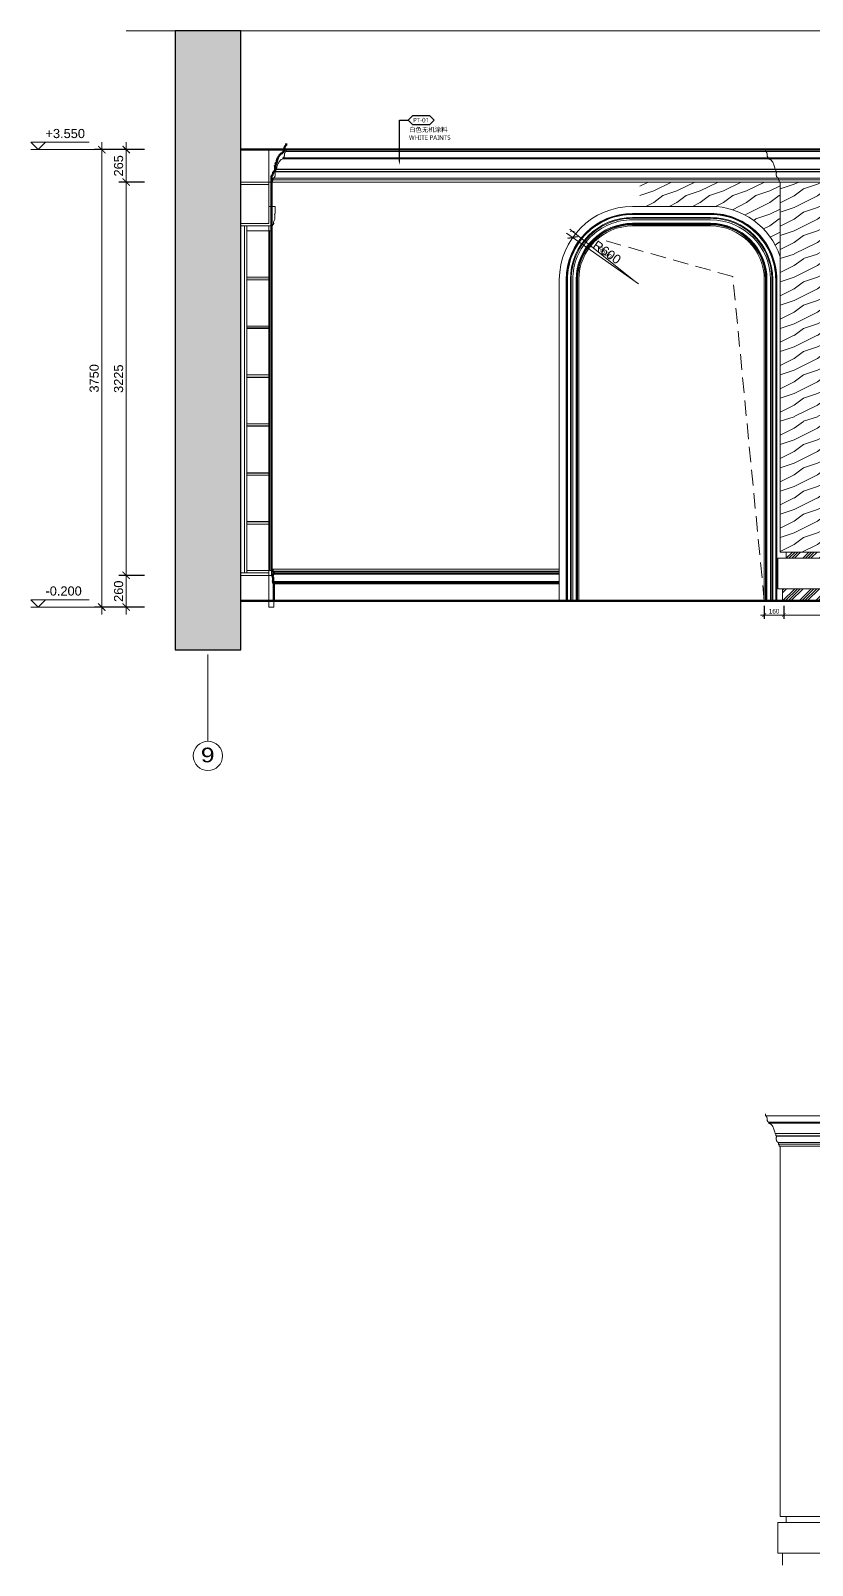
# Model space of a CAD drawing. Header units: millimetres. Extents: x 92928 to 223128, y -11456 to 21098.
# Drawn here: x 160440 to 166846, y -6634 to 5946 of the extents above; entities that cross this region are included whole.
import ezdxf
from ezdxf import colors
from ezdxf.entities.mleader import LeaderData, LeaderLine
from ezdxf.enums import TextEntityAlignment as Align
from ezdxf.math import Vec2, Vec3

# ---------------------------------------------------------------- set-up
doc = ezdxf.new("R2010")
doc.units = ezdxf.units.MM
doc.linetypes.add('_ACM-G-HIDDEN', pattern=[4.762499999999999, 3.175, -1.5875])
doc.linetypes.add('D04-03 - PANTRY CABINET DETAIL 1$0$ACM-G-CENTER2', pattern=[28.575000000000003, 19.05, -3.175000000000001, 3.175000000000001, -3.175000000000001])
doc.layers.get('Defpoints').update_dxf_attribs({"color": 250})
for name, color, linetype, lineweight in [('_ACM-A-ANNO-DIMS', 2, 'Continuous', 13), ('_ACM-A-ANNO-DIMS @ 15', 2, 'Continuous', 13), ('_ACM-A-ANNO-DIMS @ 30 (1)', 2, 'Continuous', 13), ('_ACM-A-ANNO-DIMS @ 30 (2)', 2, 'Continuous', 13), ('_ACM-A-DETL-THIN', 2, 'Continuous', 9), ('_ACM-A-ELVE-HACH', 251, 'Continuous', 9), ('_ACM-A-ELVE-HIDD', 1, '_ACM-G-HIDDEN', 13), ('_ACM-A-ELVE-THIK', 5, 'Continuous', 50)]:
    doc.layers.add(name, color=color, linetype=linetype, lineweight=lineweight)
doc.layers.add('WALL TYPE$0$G-ANNO-NOTE-CH', color=7, linetype='Continuous')
doc.styles.add('_ACM-G-NOTES', font='arial.ttf')
doc.styles.add('Arial', font='ARIALUNI.ttf')
doc.styles.add('WALL TYPE$0$Aecom Chinese', font='Microsoft YaHei.ttf')
doc.dimstyles.new('Aec-Arch-M-注释性', dxfattribs={"dimscale": 2, "dimtxt": 2.5, "dimasz": 2, "dimexe": 2, "dimexo": 2, "dimgap": 0.8, "dimtad": 1, "dimdec": 0, "dimrnd": 5, "dimzin": 3, "dimdsep": 46, "dimtxsty": 'Arial', "dimblk": 'WALL TYPE$0$_ArchTick', "dimcen": 2.5, "dimdle": 2, "dimclrd": 256, "dimclrt": 256, "dimazin": 2, "dimtfac": 0.75, "dimtdec": 0, "dimtix": 1, "dimtmove": 2, "dimatfit": 2, "dimfxl": 5, "dimfxlon": 1, "dimtolj": 1, "dimtzin": 0, "dimlwd": -1, "dimarcsym": 0})

# ---------------------------------------------------------------- blocks, each defined once
blk = doc.blocks.new('*U58')
h = blk.add_hatch()
h.set_pattern_fill('0-钢筋混凝土001-DOM', color=250, scale=15, pattern_type=2)
h.set_pattern_definition([(45, (-340, 640.0000000002965), (-53.03300858899107, 53.03300858899107), []), (49.99999999999999, (-340, 640.0000000002965), (107.589027390113, -9.412820247389266), [11.25, -123.75]), (355, (-340, 640.0000000002965), (-20.81270004195, 112.8288200550018), [9, -99]), (100.4514, (-331.034248, 639.2155990002965), (86.77640725710323, 103.415931309143), [9.5610285, -105.1713168]), (46.18420000000001, (-340, 670.0000000002965), (160.0861572938467, -24.82785214935271), [16.875, -185.625]), (96.6356, (-326.65948825, 667.9310039502965), (140.1994058323055, 146.1176806350663), [14.3415432, -157.75695]), (351.1842, (-340, 670.0000000002965), (140.1992917700441, 146.1177901387987), [13.5, -148.5]), (21, (-325, 662.5000000002965), (89.53605781776925, -60.39283359980082), [11.25, -123.75]), (326.0000000000001, (-325, 662.5000000002965), (36.49729978823726, 108.772506757028), [9, -99]), (71.4514, (-317.53866505, 657.4672591002965), (126.0333942872235, 48.37957450649286), [9.5610285, -105.1713168]), (37.50000000000001, (-340, 640.0000000002965), (1.8239782975936, 49.93407807469672), [0.75, -97.8, 0.75, -100.5, 0.75, -99.375]), (7.499999999999999, (-340, 640.0000000002965), (39.46043061632229, 59.16175678235403), [0.75, -57.3, 0.75, -95.55, 0.75, -37.875]), (327.5, (-373.45, 640.0000000002965), (80.07336542586135, -3.383230760156963), [0.75, -37.5, 0.75, -117, 0.75, -155.25]), (317.5, (-388.45, 640.0000000002965), (87.47792540135794, 15.01574734984766), [0.75, -48.75, 0.75, -77.69999999999999, 0.75, -110.25])])
h.paths.add_polyline_path([(11790.38563113172, -5294.244736479503), (12330.38563113172, -5294.244736479503), (12330.38563113172, -10369.24473647986), (11790.38563113172, -10369.24473647986)])
blk.add_lwpolyline([(11790.38563113172, -5294.244736479503), (12330.38563113172, -5294.244736479503), (12330.38563113172, -10369.24473647986), (11790.38563113172, -10369.24473647986)], close=True)
blk = doc.blocks.new('*U60')
for points in [[(94.07029235074879, 3673.852127358889), (94.28660094368388, 3683.099426518766)], [(119.9999797541532, 3750.000000000018), (119.9999797541532, 3733.847671568979)], [(34.43259726039832, 3588.47590697381), (35.72947225556709, 3590.783264753311), (42.21091754394001, 3590.783264753311)], [(13.68943327516899, 3503.097870792848), (13.68943327516899, 3516.942810926808)]]:
    blk.add_lwpolyline(points)
for points in [[(27.9509078314295, 3567.709290229879), (29.24705040472327, 3570.015457823833, -3.820270691278139)], [(13.99999994784594, 235.8828736249961), (13.99999994784594, 241.0508423557585), (11.99999995529652, 244.4965210538539, 0.2104609323525432), (9.800781213489245, 252.2944336224609, -0.2571244085404081), (6.999999973922968, 260.0000000000036), (0, 260.0000000000036), (0, 3484.638184582323), (7.206523143075174, 3484.638184582309)], [(19.99999992549419, 0), (19.99999992549419, 139.4168705663978), (16.99999993667006, 142.8624882293479, 0.2253890010324974), (13.99999994784594, 151.4754032363198, 0.2584783740189748), (10.99999995902181, 160.088318243299, 0.2399701561620722), (13.41796870001417, 188.7769778043912, -0.251402421285622), (13.99999994784594, 220.3798829601001), (13.99999994784594, 225.5477296205354)]]:
    blk.add_lwpolyline(points, format="xyb")
blk.add_ellipse((13.99999994783138, 230.7153016227639), major_axis=(1.455191522836685e-11, 5.167572002232191), ratio=0.5837137594297165, start_param=3.141592653589793, end_param=6.283185307179586)
for points in [[(42.21091754394001, 3590.783264753311), (50.47629837252316, 3625.357788550278), (57.01536084816325, 3640.238434246818), (77.08098803673056, 3665.546478586115), (83.70115176436957, 3669.917373955574), (94.07029235074879, 3673.852127358889)], [(94.28660094368388, 3683.099426518766), (95.28826351868338, 3683.190536747923), (97.20481382342405, 3683.786895998626), (99.90989193835412, 3685.690368891945), (102.0113323602127, 3688.167846910033), (104.436991530878, 3692.707336639247), (106.2438299802307, 3699.130966376037), (106.701593654434, 3702.623550591543), (106.8488567562599, 3706.205963297925)], [(106.8488567559398, 3706.205963280565), (106.8041790220595, 3708.010574497257), (106.7966106627136, 3709.861892849734), (107.2333782392088, 3715.322342048155), (107.898905580485, 3718.809799310537), (108.8534491340688, 3722.096862896946), (110.0663860411441, 3725.081497285228), (111.5126750982599, 3727.709549033247), (114.063944619993, 3730.878997873999), (115.951151644229, 3732.390838688665), (117.9408977305575, 3733.386703553104), (118.9638469454949, 3733.685226501217), (119.9999797541532, 3733.847671568979)], [(13.68943327516899, 3516.942810926808), (15.64329068976804, 3516.878235731743), (17.57366352403187, 3517.203934583074), (21.29270473122597, 3518.984864141868), (24.70623191827326, 3522.203125848628), (26.25457176961936, 3524.325470811415), (28.88914024981204, 3529.412003385241), (29.93967735525803, 3532.293671465322), (30.80169093250879, 3535.361695135554), (31.46653281833278, 3538.586670709472), (31.92620265678852, 3541.939179241908), (32.17229640798178, 3545.389801787638), (32.00290976944962, 3552.301117679879), (31.59543906783802, 3555.658722647833), (30.98044883579132, 3558.909455057528), (30.16428672944312, 3562.022248014739), (29.15232384257251, 3564.965897295759), (27.9509078314295, 3567.709290229879)], [(29.24705040472327, 3570.015457823833), (29.99114405355067, 3569.847168639888), (30.74835449716193, 3569.847168639888), (31.46750938083278, 3570.00244207682), (32.18332969065523, 3570.318695737737), (32.87327109434409, 3570.789185237943), (33.52923000842566, 3571.410233209277), (34.69773397815879, 3573.07574528801), (35.59031209984096, 3575.174637492124), (36.16721639456227, 3577.588196443092), (36.39817342496826, 3580.208054221399), (36.26072225358803, 3582.848679211562), (36.05828275522799, 3584.113373420743), (35.40183553803945, 3586.461792601436), (34.43259726039832, 3588.47590697381)], [(7.206523440778255, 3484.638184582309), (7.789733272424201, 3491.226354564442), (8.476542669610353, 3494.129258155375), (9.642511141661089, 3497.337517725933), (11.59905411992804, 3500.807007764281), (13.68943327516899, 3503.097870792863)]]:
    blk.add_spline(points, degree=3)
blk = doc.blocks.new('海龙_1211092848')
at = {"layer": '_ACM-A-DETL-THIN'}
for points in [[(-72.20653326599859, -265.3618154177093), (-45.00001012289431, -265.3618154177093), (-45.00001012289431, 0), (-184.9999898770475, 0), (-184.9999898770475, -16.15232843103877)], [(-159.0703024736722, -76.14787264112965), (-159.2866110666073, -66.90057348125265)], [(-99.43260738329263, -161.524093026208), (-100.7294823784614, -159.2167352467077), (-107.2109276668634, -159.2167352467077)], [(-78.68944339809241, -246.9021292071702), (-78.68944339809241, -233.0571890732099)], [(-45.00001012289431, -665.3618154161595), (134.9999898770475, -665.3618154161595)], [(-45.00001012289431, -3450.000000000018), (134.9999898770475, -3450.000000000018)]]:
    blk.add_lwpolyline(points, dxfattribs=at)
for points in [[(-92.95091795432381, -182.2907097701391), (-94.24706052761758, -179.9845421761856, 3.820270691278139)], [(-79.00001007074025, -3514.117126375026), (-79.00001007074025, -3508.949157644263), (-77.00001007819083, -3505.503478946168, -0.2104609323525432), (-74.8007913363981, -3497.705566377561, 0.2571244085404081), (-72.00001009681728, -3490.000000000018), (-45.00001012289431, -3490.000000000015), (-45.00001012289431, -3750.000000000029), (-85.0000100483885, -3750.000000000022), (-85.0000100483885, -3610.583129433624), (-82.00001005956437, -3607.137511770674, -0.2253890010324974), (-79.00001007074025, -3598.524596763702, -0.2584783740189748), (-76.00001008191612, -3589.911681756723, -0.2399701561620722), (-78.41797882292303, -3561.223022195631, 0.251402421285622), (-79.00001007074025, -3529.620117039922), (-79.00001007074025, -3524.452270379486)]]:
    blk.add_lwpolyline(points, format="xyb", dxfattribs=at)
for points in [[(-65.00001012289431, -465.3618154161595), (-45.00001012289431, -465.3618154161595), (-45.00001012289431, -265.3618154177093), (-65.00001012289431, -265.3618154177093)], [(-45.00001012289431, -265.3618154177093), (-45.00001012289431, -285.3618154177093), (184.9999898770475, -285.3618154177093), (184.9999898770475, -265.3618154177093)], [(-45.00001012289431, -665.3618154161595), (-65.00001012289431, -665.3618154161595), (-65.00001012289431, -625.3618154161595), (-45.00001012289431, -625.3618154161595)], [(134.9999898770475, -3470.000000000015), (154.9999898770475, -3470.000000000015), (154.9999898770475, -625.3618154161595), (134.9999898770475, -625.3618154161595)], [(-60.00001012289431, -665.3618154161668), (-50.00001012289431, -665.3618154161668), (-50.00001012289431, -3450.000000000018), (-60.00001012289431, -3450.000000000018)], [(-45.00001012289431, -3490.000000000018), (-65.00001012289431, -3490.000000000018), (-65.00001012289431, -3450.000000000018), (-45.00001012289431, -3450.000000000018)], [(-45.00001012289431, -3470.000000000015), (-45.00001012289431, -3490.000000000015), (184.9999898770475, -3490.000000000015), (184.9999898770475, -3470.000000000015)]]:
    blk.add_lwpolyline(points, close=True, dxfattribs=at)
blk.add_lwpolyline([(184.9999898770475, -605.3618154161595), (184.9999898770475, -625.3618154161595), (-74.88683731443598, -625.3618154161595), (-74.88683731443598, -615.3607205080843), (-78.90929823729675, -615.3607205080843, 0.2622472454661371), (-81.92607831890928, -611.7850330676374), (-81.9258311263111, -609.3997791705842, -0.8243827968840718), (-82.9317133880104, -603.4388404057318, 0.1861280918310402), (-91.52332152368035, -575.209825611506, -0.2823776289364123), (-91.98195445831516, -562.9041610079948, -0.6361491608280843), (-89.97196606246871, -555.748890168943, -0.2848190696675714), (-89.97144727339037, -531.9056285396582, -0.6234963798739479), (-91.98334301932482, -527.1365830144132, 0.3782502001718009), (-95.00027416343801, -522.3687569063259), (-94.99992656783434, -465.3618154161595), (-45.00001012289431, -465.3618154161595), (-45.00001012289431, -605.3618154161595)], format="xyb", close=True, dxfattribs=at)
at = {"layer": '_ACM-A-DETL-THIN', "color": 8}
for points in [[(-65.00001012289431, -3450.000000000018), (-45.00001012289431, -3450.000000000018), (-45.00001012289431, -665.3618154161595), (-65.00001012289431, -665.3618154161595)], [(-45.00001012289431, -1046.024413213847), (134.9999898770475, -1046.024413213847), (134.9999898770475, -1066.02441321385), (-45.00001012289431, -1066.02441321385)], [(-45.00001012289431, -1446.687011011541), (134.9999898770475, -1446.687011011541), (134.9999898770475, -1466.687011011545), (-45.00001012289431, -1466.687011011545)], [(-45.00001012289431, -1847.349608809236), (134.9999898770475, -1847.349608809236), (134.9999898770475, -1867.34960880924), (-45.00001012289431, -1867.34960880924)], [(-45.00001012289431, -2248.012206606931), (134.9999898770475, -2248.012206606931), (134.9999898770475, -2268.012206606934), (-45.00001012289431, -2268.012206606934)], [(-45.00001012289431, -2648.674804404625), (134.9999898770475, -2648.674804404625), (134.9999898770475, -2668.674804404629), (-45.00001012289431, -2668.674804404629)], [(-45.00001012289431, -3049.33740220232), (134.9999898770475, -3049.33740220232), (134.9999898770475, -3069.337402202324), (-45.00001012289431, -3069.337402202324)]]:
    blk.add_lwpolyline(points, close=True, dxfattribs=at)
at = {"layer": '_ACM-A-DETL-THIN', "extrusion": (0, 0, -1)}
blk.add_ellipse((-79.00001007074025, -3519.284698377258), major_axis=(-1.455191522836685e-11, 5.167572002232191), ratio=0.5837137594297165, start_param=3.141592653589793, end_param=6.283185307179586, dxfattribs=at)
at = {"layer": '_ACM-A-DETL-THIN'}
for points in [[(-171.8488668788341, -43.79403671945329), (-171.804189144983, -41.98942550276115), (-171.796620785608, -40.13810715028376), (-172.2333883621031, -34.67765795186278), (-172.8989157034084, -31.19020068948157), (-173.8534592569922, -27.90313710307237), (-175.0663961640676, -24.91850271479052), (-176.5126852211542, -22.29045096677146), (-179.0639547429164, -19.12100212601945), (-180.9511617671233, -17.60916131135309), (-182.9409078534809, -16.61329644691432), (-183.9638570683892, -16.31477349880151), (-184.9999898770475, -16.15232843103877)], [(-159.2866110666073, -66.90057348125265), (-160.2882736416068, -66.80946325209516), (-162.2048239463475, -66.21310400139191), (-164.9099020612775, -64.30963110807352), (-167.011342483107, -61.83215308998479), (-169.4370016537723, -57.29266336077126), (-171.2438401031541, -50.86903362398152), (-171.7016037773574, -47.37644940847531), (-171.8488668791833, -43.79403670209285)], [(-107.2109276668634, -159.2167352467077), (-115.4763084954466, -124.64221144974), (-122.0153709710576, -109.7615657532006), (-142.080998159654, -84.45352141390322), (-148.7011618872639, -80.08262604444462), (-159.0703024736722, -76.14787264112965)], [(-94.24706052761758, -179.9845421761856), (-94.99115417647408, -180.1528313601302), (-95.74836462008534, -180.1528313601302), (-96.46751950372709, -179.9975579231977), (-97.18333981354954, -179.6813042622816), (-97.8732812172384, -179.2108147620747), (-98.52924013131997, -178.5897667907411), (-99.6977441010531, -176.9242547120084), (-100.5903222227353, -174.8253625078942), (-101.1672265174566, -172.4118035569263), (-101.3981835478917, -169.7919457786193), (-101.2607323764823, -167.1513207884564), (-101.0582928781514, -165.8866265792749), (-100.4018456609338, -163.538207398582), (-99.43260738329263, -161.524093026208)], [(-78.68944339809241, -233.0571890732099), (-80.64330081269145, -233.121764268275), (-82.57367364695529, -232.7960654169437), (-86.29271485412028, -231.0151358581497), (-89.70624204119667, -227.7968741513905), (-91.25458189251367, -225.6745291886036), (-93.88915037270635, -220.5879966147768), (-94.93968747818144, -217.7063285346958), (-95.8017010554322, -214.6383048644639), (-96.46654294122709, -211.4133292905462), (-96.92621277971193, -208.0608207581099), (-97.17230653087609, -204.6101982123801), (-97.00291989237303, -197.6988823201391), (-96.59544919076143, -194.341277352185), (-95.98045895871473, -191.0905449424899), (-95.16429685236653, -187.9777519852796), (-94.15233396546682, -185.0341027042596), (-92.95091795432381, -182.2907097701391)], [(-72.20653356367256, -265.3618154177093), (-72.78974339534761, -258.7736454355763), (-73.47655279253377, -255.8707418446429), (-74.6425212645554, -252.6624822740851), (-76.59906424285145, -249.1929922357376), (-78.68944339809241, -246.9021292071557)]]:
    blk.add_spline(points, degree=3, dxfattribs=at)
at = {"layer": '_ACM-A-ELVE-HIDD', "linetype": 'D04-03 - PANTRY CABINET DETAIL 1$0$ACM-G-CENTER2', "ltscale": 3.8, "const_width": 3}
for points in [[(-45.00001012289431, -1056.024413213847), (134.9999898770475, -1056.024413213847)], [(-45.00001012289431, -1456.687011011541), (134.9999898770475, -1456.687011011541)], [(-45.00001012289431, -1857.349608809236), (134.9999898770475, -1857.349608809236)], [(-45.00001012289431, -2258.012206606931), (134.9999898770475, -2258.012206606931)], [(-45.00001012289431, -2658.674804404625), (134.9999898770475, -2658.674804404625)], [(-45.00001012289431, -3059.33740220232), (134.9999898770475, -3059.33740220232)]]:
    blk.add_lwpolyline(points, dxfattribs=at)
blk = doc.blocks.new('WALL TYPE$0$_ArchTick')
at = {"color": 0, "linetype": 'ByBlock', "const_width": 0.15}
blk.add_lwpolyline([(-0.5, -0.5), (0.5, 0.5)], dxfattribs=at)
blk = doc.blocks.new('*D381')
at = {"layer": '_ACM-A-ANNO-DIMS', "transparency": 16777216}
blk.add_line((166422.5903942422, 1155.324921715168), (166642.5903942422, 1155.324921715168), dxfattribs=at)
at = {"layer": '_ACM-A-ANNO-DIMS', "color": 0, "lineweight": -2, "transparency": 16777216}
for p, q in [((166452.5903942422, 1230.324921715168), (166452.5903942422, 1125.324921715168)), ((166612.5903942422, 1230.324921715168), (166612.5903942422, 1125.324921715168))]:
    blk.add_line(p, q, dxfattribs=at)
at = {"layer": 'Defpoints', "color": 0, "transparency": 16777216}
for p in [(166452.5903942422, 1530.726340612333), (166612.5903942422, 1530.726340612331), (166612.5903942422, 1155.324921715168)]:
    blk.add_point(p, dxfattribs=at)
at = {"layer": '_ACM-A-ANNO-DIMS', "transparency": 16777216, "xscale": 30, "yscale": 30, "zscale": 30, "rotation": 180}
blk.add_blockref('WALL TYPE$0$_ArchTick', (166452.5903942422, 1155.324921715168), dxfattribs=at)
at = {"layer": '_ACM-A-ANNO-DIMS', "transparency": 16777216, "xscale": 30, "yscale": 30, "zscale": 30}
blk.add_blockref('WALL TYPE$0$_ArchTick', (166612.5903942422, 1155.324921715168), dxfattribs=at)
at = {"layer": '_ACM-A-ANNO-DIMS', "transparency": 16777216, "insert": (166532.5903942422, 1186.484198659234), "char_height": 37.5, "attachment_point": 5, "style": 'Arial'}
blk.add_mtext('\\A1;160', dxfattribs=at)
blk = doc.blocks.new('*D382')
at = {"layer": '_ACM-A-ANNO-DIMS', "transparency": 16777216}
blk.add_line((166582.5903942422, 1155.324921715414), (167760.3130684908, 1155.324921715414), dxfattribs=at)
at = {"layer": '_ACM-A-ANNO-DIMS', "color": 0, "lineweight": -2, "transparency": 16777216}
for p, q in [((166612.5903942422, 1230.324921715414), (166612.5903942422, 1125.324921715414)), ((167730.3130684908, 1230.324921715414), (167730.3130684908, 1125.324921715414))]:
    blk.add_line(p, q, dxfattribs=at)
at = {"layer": 'Defpoints', "color": 0, "transparency": 16777216}
for p in [(166612.5903942422, 1530.726340612331), (167730.3130684908, 1530.726340612318), (167730.3130684908, 1155.324921715414)]:
    blk.add_point(p, dxfattribs=at)
at = {"layer": '_ACM-A-ANNO-DIMS', "transparency": 16777216, "xscale": 30, "yscale": 30, "zscale": 30, "rotation": 180}
blk.add_blockref('WALL TYPE$0$_ArchTick', (166612.5903942422, 1155.324921715414), dxfattribs=at)
at = {"layer": '_ACM-A-ANNO-DIMS', "transparency": 16777216, "xscale": 30, "yscale": 30, "zscale": 30}
blk.add_blockref('WALL TYPE$0$_ArchTick', (167730.3130684908, 1155.324921715414), dxfattribs=at)
at = {"layer": '_ACM-A-ANNO-DIMS', "transparency": 16777216, "insert": (167171.4517313665, 1186.48419865948), "char_height": 37.5, "attachment_point": 5, "style": 'Arial'}
blk.add_mtext('\\A1;1120', dxfattribs=at)
blk = doc.blocks.new('*U36')
for points in [[(-8.784084570834235e-13, 3.999999999999829), (-4.907183391399281e-13, 9.99999515517834), (-8.832932006473834e-13, 17.99999515517834), (-1.275868062154839e-12, 25.99999515517834), (-1.360066973035751e-12, 27.71582404055516)], [(-6.821210263296962e-13, 3.999999999999829), (0, 9.99999515517834)]]:
    blk.add_lwpolyline(points)
blk.add_circle((-6.821210263296962e-13, -1.63424829224823e-13), 3.999999999999991)
at = {"style": '_ACM-G-NOTES'}
blk.add_attdef('A', text='', height=4, dxfattribs=at).set_placement((-1.794888227789699, -1.746246586830686), (1.940446015047955, -1.746246586830686), align=Align.FIT)
blk = doc.blocks.new('*U55')
blk.add_line((-0.6500000000000693, 4.618527782440651e-14), (-103.7000000000006, 4.618527782440651e-14))
blk = doc.blocks.new('*D50')
at = {"layer": '_ACM-A-ANNO-DIMS', "color": 0, "lineweight": -2, "transparency": 16777216}
for p, q in [((47840.00000000012, 13632.09145012157), (47630.00000000012, 13632.09145012157)), ((47840.00000000012, 13366.72963470311), (47630.00000000012, 13366.72963470311))]:
    blk.add_line(p, q, dxfattribs=at)
at = {"layer": '_ACM-A-ANNO-DIMS', "transparency": 16777216}
blk.add_line((47690.00000000012, 13306.72963470311), (47690.00000000012, 13692.09145012157), dxfattribs=at)
at = {"layer": 'Defpoints', "color": 0, "transparency": 16777216}
for p in [(47690.00000000012, 13632.09145012157), (48539.99999999999, 13632.09145012157), (48135.08489635431, 13366.72963470311)]:
    blk.add_point(p, dxfattribs=at)
at = {"layer": '_ACM-A-ANNO-DIMS', "transparency": 16777216, "xscale": 60, "yscale": 60, "zscale": 60}
for p, rotation in [((47690.00000000012, 13632.09145012157), 90), ((47690.00000000012, 13366.72963470311), 270)]:
    blk.add_blockref('WALL TYPE$0$_ArchTick', p, dxfattribs=dict(at, rotation=rotation))
at = {"layer": '_ACM-A-ANNO-DIMS', "transparency": 16777216, "insert": (47627.68144611199, 13499.41054241232), "char_height": 75, "attachment_point": 5, "rotation": 90, "style": 'Arial'}
blk.add_mtext('\\A1;265', dxfattribs=at)
blk = doc.blocks.new('*D51')
at = {"layer": '_ACM-A-ANNO-DIMS', "transparency": 16777216}
blk.add_line((47690.00000000015, 9822.091450121814), (47690.00000000015, 10202.09145012178), dxfattribs=at)
at = {"layer": '_ACM-A-ANNO-DIMS', "color": 0, "lineweight": -2, "transparency": 16777216}
for p, q in [((47840.00000000015, 10142.09145012178), (47630.00000000015, 10142.09145012178)), ((47840.00000000015, 9882.091450121814), (47630.00000000015, 9882.091450121814))]:
    blk.add_line(p, q, dxfattribs=at)
at = {"layer": 'Defpoints', "color": 0, "transparency": 16777216}
for p in [(47690.00000000015, 10142.09145012178), (48080.21152609585, 10142.09145012178), (48089.99999999999, 9882.091450121814)]:
    blk.add_point(p, dxfattribs=at)
at = {"layer": '_ACM-A-ANNO-DIMS', "transparency": 16777216, "xscale": 60, "yscale": 60, "zscale": 60}
for p, rotation in [((47690.00000000015, 10142.09145012178), 90), ((47690.00000000015, 9882.091450121814), 270)]:
    blk.add_blockref('WALL TYPE$0$_ArchTick', p, dxfattribs=dict(at, rotation=rotation))
at = {"layer": '_ACM-A-ANNO-DIMS', "transparency": 16777216, "insert": (47627.68144611201, 10012.09145012178), "char_height": 75, "attachment_point": 5, "rotation": 90, "style": 'Arial'}
blk.add_mtext('\\A1;260', dxfattribs=at)
blk = doc.blocks.new('*U85')
for p, q in [((-2, 2), (2, 2)), ((0, 0), (-2, 2)), ((-2, 0), (2, 0)), ((2, 2), (0, 0)), ((2, 2), (14, 2))]:
    blk.add_line(p, q)
at = {"style": '_ACM-G-NOTES'}
blk.add_attdef('HEIGHT-1', text='', height=2.5, dxfattribs=at).set_placement((2.046873367071385, 5.655099713776202), align=Align.TOP_LEFT)
blk = doc.blocks.new('*D52')
at = {"layer": '_ACM-A-ANNO-DIMS', "color": 0, "lineweight": -2, "transparency": 16777216}
for p, q in [((47840.00000000007, 13366.72963470311), (47630.00000000007, 13366.72963470311)), ((47840.00000000007, 10142.09145012178), (47630.00000000007, 10142.09145012178))]:
    blk.add_line(p, q, dxfattribs=at)
at = {"layer": '_ACM-A-ANNO-DIMS', "transparency": 16777216}
blk.add_line((47690.00000000007, 10082.09145012178), (47690.00000000007, 13426.72963470311), dxfattribs=at)
at = {"layer": 'Defpoints', "color": 0, "transparency": 16777216}
for p in [(47690.00000000007, 13366.72963470311), (48191.14151352421, 13366.72963470311), (48080.21152609585, 10142.09145012178)]:
    blk.add_point(p, dxfattribs=at)
at = {"layer": '_ACM-A-ANNO-DIMS', "transparency": 16777216, "xscale": 60, "yscale": 60, "zscale": 60}
for p, rotation in [((47690.00000000007, 13366.72963470311), 90), ((47690.00000000007, 10142.09145012178), 270)]:
    blk.add_blockref('WALL TYPE$0$_ArchTick', p, dxfattribs=dict(at, rotation=rotation))
at = {"layer": '_ACM-A-ANNO-DIMS', "transparency": 16777216, "insert": (47627.68144611193, 11754.41054241243), "char_height": 75, "attachment_point": 5, "rotation": 90, "style": 'Arial'}
blk.add_mtext('\\A1;3225', dxfattribs=at)
blk = doc.blocks.new('*D53')
at = {"layer": '_ACM-A-ANNO-DIMS', "color": 0, "lineweight": -2, "transparency": 16777216}
for p, q in [((47640.00000000078, 13632.09145012181), (47430.00000000078, 13632.09145012181)), ((47640.00000000078, 9882.091450121814), (47430.00000000078, 9882.091450121814))]:
    blk.add_line(p, q, dxfattribs=at)
at = {"layer": '_ACM-A-ANNO-DIMS', "transparency": 16777216}
blk.add_line((47490.00000000078, 13692.09145012181), (47490.00000000078, 9822.091450121814), dxfattribs=at)
at = {"layer": 'Defpoints', "color": 0, "transparency": 16777216}
for p in [(48138.727248806, 13632.09145012181), (47490.00000000078, 9882.091450121814), (48089.99999999999, 9882.091450121814)]:
    blk.add_point(p, dxfattribs=at)
at = {"layer": '_ACM-A-ANNO-DIMS', "transparency": 16777216, "xscale": 60, "yscale": 60, "zscale": 60}
for p, rotation in [((47490.00000000078, 13632.09145012181), 90), ((47490.00000000078, 9882.091450121814), 270)]:
    blk.add_blockref('WALL TYPE$0$_ArchTick', p, dxfattribs=dict(at, rotation=rotation))
at = {"layer": '_ACM-A-ANNO-DIMS', "transparency": 16777216, "insert": (47427.68144611264, 11757.0914501218), "char_height": 75, "attachment_point": 5, "rotation": 90, "style": 'Arial'}
blk.add_mtext('\\A1;3750', dxfattribs=at)
blk = doc.blocks.new('*D758')
at = {"layer": '_ACM-A-ANNO-DIMS', "transparency": 16777216}
blk.add_line((165421.6696981324, 3870.850442131326), (164832.7180514557, 4285.019438890798), dxfattribs=at)
at = {"layer": 'Defpoints', "color": 0, "transparency": 16777216}
for p in [(164881.7973553455, 4250.50535582751), (165372.5903942427, 3905.364525194629)]:
    blk.add_point(p, dxfattribs=at)
at = {"layer": '_ACM-A-ANNO-DIMS', "transparency": 16777216, "xscale": 60, "yscale": 60, "zscale": 60, "rotation": 144.8839287225242}
blk.add_blockref('WALL TYPE$0$_ArchTick', (164881.7973553455, 4250.50535582751), dxfattribs=at)
at = {"layer": '_ACM-A-ANNO-DIMS', "transparency": 16777216, "insert": (165163.0416705487, 4128.910794581796), "char_height": 75, "attachment_point": 5, "rotation": 324.88392872252416, "style": 'Arial'}
blk.add_mtext('\\A1;R600', dxfattribs=at)
blk = doc.blocks.new('*D759')
at = {"layer": '_ACM-A-ANNO-DIMS', "transparency": 16777216}
blk.add_line((165395.958133218, 3886.550998805862), (164858.4296163702, 4319.318882216234), dxfattribs=at)
at = {"layer": 'Defpoints', "color": 0, "transparency": 16777216}
for p in [(164881.7973553455, 4300.505355827452), (165372.5903942427, 3905.364525194629)]:
    blk.add_point(p, dxfattribs=at)
at = {"layer": '_ACM-A-ANNO-DIMS', "transparency": 16777216, "xscale": 30, "yscale": 30, "zscale": 30, "rotation": 141.1622209476747}
blk.add_blockref('WALL TYPE$0$_ArchTick', (164881.7973553455, 4300.505355827452), dxfattribs=at)
at = {"layer": '_ACM-A-ANNO-DIMS', "transparency": 16777216, "insert": (165146.7344040955, 4127.205668854003), "char_height": 37.5, "attachment_point": 5, "rotation": 321.1622209476747, "style": 'Arial'}
blk.add_mtext('\\A1;R630', dxfattribs=at)
blk = doc.blocks.new('WHA12202707')
at = {"transparency": 16777216}
for p, q in [((2.381249999995816, 2.381249999998545), (0, 0)), ((2.381249999995816, -2.381249999994907), (0, 0)), ((11.90624999998818, 2.381249999998545), (2.381249999995816, 2.381249999998545)), ((11.90624999998818, 2.381249999998545), (14.28749999998399, 0)), ((11.90624999998818, -2.381249999994907), (14.28749999998399, 0)), ((2.381249999995816, -2.381249999994907), (11.90624999998818, -2.381249999994907))]:
    blk.add_line(p, q, dxfattribs=at)
at = {"transparency": 16777216, "style": 'WALL TYPE$0$Aecom Chinese'}
blk.add_attdef('英文2', (0.4915142908575945, -14.58335883787367), '', height=2.5, dxfattribs=at)
at = {"layer": 'WALL TYPE$0$G-ANNO-NOTE-CH', "transparency": 16777216, "style": 'WALL TYPE$0$Aecom Chinese'}
blk.add_attdef('编号', text='', height=2.5, dxfattribs=at).set_placement((7.100982051833853, 0), align=Align.MIDDLE)
for tag, p in [('英文', (0.4915142908830603, -9.507158057298511)), ('中文', (0.5380008727915992, -5.178695852169766))]:
    blk.add_attdef(tag, text='', height=2.5, dxfattribs=at).set_placement(p, align=Align.MIDDLE_LEFT)
blk = doc.blocks.new('海龙_1211083971')
at = {"layer": '_ACM-A-DETL-THIN'}
for points in [[(-633.8613270011265, -50), (-633.8613270011265, -66.15232843103877)], [(-607.9316395977221, -126.1478726411297), (-608.1479481906572, -116.9005734812526)], [(180.2089451037755, -126.1478726411297), (180.4252536967106, -116.9005734812526)], [(206.1386325071799, -50), (206.1386325071799, -66.15232843103877)], [(-548.2939445073716, -211.524093026208), (-549.5908195025404, -209.2167352467077), (-556.0722647909133, -209.2167352467077)], [(120.571250013425, -211.524093026208), (121.8681250085938, -209.2167352467077), (128.3495702969667, -209.2167352467077)], [(-527.5507805221423, -296.9021292071702), (-527.5507805221423, -283.0571890732099)], [(-463.8613472469733, -3400.000000000004), (-463.8613472469733, -3350.000000000004), (-513.8613472469733, -3350.000000000004), (-513.8613472469733, -315.3618154176947), (-521.0678703900485, -315.3618154177093)], [(86.13865275302669, -315.3618154176947), (-513.8613472469733, -315.3618154176947)], [(36.13865275302669, -3400.000000000004), (36.13865275302669, -3350.000000000004), (86.13865275302669, -3350.000000000004), (86.13865275302669, -315.3618154176947), (93.34517589610186, -315.3618154177093)], [(99.82808602819568, -296.9021292071702), (99.82808602819568, -283.0571890732099)], [(-493.8613472469733, -3750.000000000007), (-493.8613472469733, -3650.000000000004), (-533.8613472469733, -3650.000000000004), (-533.8613472469733, -3400.000000000004), (633.8613270011265, -3400.000000000004), (633.8613270011265, -3650.000000000004), (593.8613270011265, -3650.000000000004), (593.8613270011265, -3750.000000000007)]]:
    blk.add_lwpolyline(points, dxfattribs=at)
at = {"layer": '_ACM-A-DETL-THIN', "color": 8}
for points in [[(206.1386325071799, -66.15232843103877), (-633.8613270011265, -66.15232843103877)], [(180.4252536967106, -116.9005734812526), (-608.1479481906572, -116.9005734812526)], [(180.2089451037755, -126.1478726411297), (-607.9316395977221, -126.1478726411297)], [(121.8681250085938, -209.2167352467077), (-549.5908195025404, -209.2167352467077)], [(120.571250013425, -211.524093026208), (-548.2939445073716, -211.524093026208)], [(115.38570315775, -229.9845421761856), (-543.1083976516966, -229.9845421761856)], [(114.0895605844562, -232.2907097701391), (-541.8122550784028, -232.2907097701391)], [(99.82808602819568, -283.0571890732099), (-527.5507805221423, -283.0571890732099)], [(99.82808602819568, -296.9021292071702), (-527.5507805221132, -296.9021292071702)], [(36.13865275302669, -3350.000000000004), (-463.8613472469733, -3350.000000000004)], [(593.8613270011265, -3650.000000000004), (-493.8613472469733, -3650.000000000004)]]:
    blk.add_lwpolyline(points, dxfattribs=at)
at = {"layer": '_ACM-A-DETL-THIN'}
for points in [[(-541.8122550784028, -232.2907097701391), (-543.1083976516966, -229.9845421761856, 3.820270691278139)], [(114.0895605844562, -232.2907097701391), (115.38570315775, -229.9845421761856, -3.820270691278139)]]:
    blk.add_lwpolyline(points, format="xyb", dxfattribs=at)
for points in [[(-620.7102040029131, -93.79403671945329), (-620.6655262690329, -91.98942550276115), (-620.657957909687, -90.13810715028376), (-621.0947254861821, -84.67765795186278), (-621.7602528274583, -81.19020068948157), (-622.7147963810421, -77.90313710307237), (-623.9277332881175, -74.91850271479052), (-625.3740223452332, -72.29045096677146), (-627.9252918669663, -69.12100212601945), (-629.8124988912023, -67.60916131135309), (-631.8022449775308, -66.61329644691432), (-632.8251941924682, -66.31477349880151), (-633.8613270011265, -66.15232843103877)], [(-608.1479481906572, -116.9005734812526), (-609.1496107656567, -116.8094632520952), (-611.0661610703974, -116.2131040013919), (-613.7712391853274, -114.3096311080735), (-615.872679607186, -111.8321530899848), (-618.2983387778513, -107.2926633607713), (-620.105177227204, -100.8690336239815), (-620.5629409014073, -97.37644940847531), (-620.7102040032332, -93.79403670209285)], [(180.4252536967106, -116.9005734812526), (181.4269162717101, -116.8094632520952), (183.3434665764507, -116.2131040013919), (186.0485446913808, -114.3096311080735), (188.1499851132394, -111.8321530899848), (190.5756442839047, -107.2926633607713), (192.3824827332573, -100.8690336239815), (192.8402464074607, -97.37644940847531), (192.9875095092866, -93.79403670209285)], [(192.9875095089665, -93.79403671945329), (192.9428317750862, -91.98942550276115), (192.9352634157403, -90.13810715028376), (193.3720309922355, -84.67765795186278), (194.0375583335117, -81.19020068948157), (194.9921018870955, -77.90313710307237), (196.2050387941708, -74.91850271479052), (197.6513278512866, -72.29045096677146), (200.2025973730197, -69.12100212601945), (202.0898043972556, -67.60916131135309), (204.0795504835842, -66.61329644691432), (205.1024996985216, -66.31477349880151), (206.1386325071799, -66.15232843103877)], [(-556.0722647909133, -209.2167352467077), (-564.3376456194965, -174.64221144974), (-570.8767080951366, -159.7615657532006), (-590.9423352837039, -134.4535214139032), (-597.5624990113429, -130.0826260444446), (-607.9316395977221, -126.1478726411297)], [(-543.1083976516966, -229.9845421761856), (-543.852491300524, -230.1528313601302), (-544.6097017441352, -230.1528313601302), (-545.3288566278061, -229.9975579231977), (-546.0446769376285, -229.6813042622816), (-546.7346183413174, -229.2108147620747), (-547.390577255399, -228.5897667907411), (-548.5590812251321, -226.9242547120084), (-549.4516593468143, -224.8253625078942), (-550.0285636415356, -222.4118035569263), (-550.2595206719416, -219.7919457786193), (-550.1220695005613, -217.1513207884564), (-549.9196300022013, -215.8866265792749), (-549.2631827850128, -213.538207398582), (-548.2939445073716, -211.524093026208)], [(-527.5507805221423, -283.0571890732099), (-529.5046379367413, -283.121764268275), (-531.4350107710052, -282.7960654169437), (-535.1540519781993, -281.0151358581497), (-538.5675791652466, -277.7968741513905), (-540.1159190165927, -275.6745291886036), (-542.7504874967854, -270.5879966147768), (-543.8010246022313, -267.7063285346958), (-544.6630381794821, -264.6383048644639), (-545.3278800653061, -261.4133292905462), (-545.7875499037618, -258.0608207581099), (-546.0336436549551, -254.6101982123801), (-545.8642570164229, -247.6988823201391), (-545.4567863148113, -244.341277352185), (-544.8417960827646, -241.0905449424899), (-544.0256339764164, -237.9777519852796), (-543.0136710895458, -235.0341027042596), (-541.8122550784028, -232.2907097701391)], [(99.82808602819568, -283.0571890732099), (101.7819434427947, -283.121764268275), (103.7123162770586, -282.7960654169437), (107.4313574842527, -281.0151358581497), (110.8448846713, -277.7968741513905), (112.3932245226461, -275.6745291886036), (115.0277930028387, -270.5879966147768), (116.0783301082847, -267.7063285346958), (116.9403436855355, -264.6383048644639), (117.6051855713595, -261.4133292905462), (118.0648554098152, -258.0608207581099), (118.3109491610085, -254.6101982123801), (118.1415625224763, -247.6988823201391), (117.7340918208647, -244.341277352185), (117.119101588818, -241.0905449424899), (116.3029394824698, -237.9777519852796), (115.2909765955992, -235.0341027042596), (114.0895605844562, -232.2907097701391)], [(115.38570315775, -229.9845421761856), (116.1297968065774, -230.1528313601302), (116.8870072501886, -230.1528313601302), (117.6061621338595, -229.9975579231977), (118.3219824436819, -229.6813042622816), (119.0119238473708, -229.2108147620747), (119.6678827614523, -228.5897667907411), (120.8363867311855, -226.9242547120084), (121.7289648528676, -224.8253625078942), (122.305869147589, -222.4118035569263), (122.536826177995, -219.7919457786193), (122.3993750066147, -217.1513207884564), (122.1969355082547, -215.8866265792749), (121.5404882910661, -213.538207398582), (120.571250013425, -211.524093026208)], [(128.3495702969667, -209.2167352467077), (136.6149511255499, -174.64221144974), (143.1540136011899, -159.7615657532006), (163.2196407897572, -134.4535214139032), (169.8398045173963, -130.0826260444446), (180.2089451037755, -126.1478726411297)], [(-521.0678706877516, -315.3618154177093), (-521.6510805193975, -308.7736454355763), (-522.3378899165837, -305.8707418446429), (-523.5038583886344, -302.6624822740851), (-525.4604013669014, -299.1929922357376), (-527.5507805221423, -296.9021292071557)], [(93.34517619380495, -315.3618154177093), (93.92838602545089, -308.7736454355763), (94.61519542263704, -305.8707418446429), (95.78116389468778, -302.6624822740851), (97.73770687295473, -299.1929922357376), (99.82808602819568, -296.9021292071557)]]:
    blk.add_spline(points, degree=3, dxfattribs=at)
blk = doc.blocks.new('海龙_1212170406')
at = {"layer": '_ACM-A-ELVE-HIDD'}
for p, q in [((-756.4461976215971, -169.9599491213121), (-33.55380237825011, -169.9599491213121)), ((-756.4461976215971, -3919.959949122062), (-198.5538023777044, -3919.959949122062))]:
    blk.add_line(p, q, dxfattribs=at)
at = {"layer": '_ACM-A-ANNO-DIMS', "xscale": 30, "yscale": 30, "zscale": 30}
for p, values in [((-756.4461976216262, -169.9599491213376), {'HEIGHT-1': '+3.550'}), ((-756.4461976215971, -3919.959949122062), {'HEIGHT-1': '-0.200'})]:
    blk.add_blockref('*U85', p, dxfattribs=at).add_auto_attribs(values)
at = {"layer": '_ACM-A-ANNO-DIMS @ 30 (1)'}
for base, p1, p2, picture, middle in [((-233.5538023775807, -3919.959949122058), (415.1734464276306, -169.9599491220652), (366.4461976216116, -3919.959949122062), '*D53', (-295.8723562657178, -2044.959949122076)), ((-33.55380237823556, -169.959949122298), (411.5310939759365, -435.3217645407713), (816.4461976216116, -169.9599491223053), '*D50', (-95.87235626637266, -302.6408568315492)), ((-33.55380237829377, -435.321764540764), (356.6577237174788, -3659.959949122094), (467.5877111458394, -435.3217645407713), '*D52', (-95.87235626643087, -2047.640856831444)), ((-33.55380237821373, -3659.959949122091), (366.4461976216116, -3919.959949122062), (356.6577237174788, -3659.959949122094), '*D51', (-95.87235626635083, -3789.959949122091))]:
    dim = blk.add_linear_dim(base=base, p1=p1, p2=p2, angle=90, dimstyle='Aec-Arch-M-注释性', override={"dimscale": 30, "dimtix": 1, "dimtofl": 1, "dimtmove": 2, "dimatfit": 2}, dxfattribs=at)
    dim.commit()
    dim.dimension.update_dxf_attribs({"geometry": picture, "text_midpoint": middle, "insert": (-47723.55380237836, -13802.05139924387)})
blk = doc.blocks.new('*U774')
at = {"layer": '_ACM-A-ANNO-DIMS @ 15'}
dim = blk.add_radius_dim(center=(165372.5903942427, 3905.364525194629), mpoint=(164881.7973553455, 4300.505355827452), dimstyle='Aec-Arch-M-注释性', override={"dimscale": 15, "dimzin": 8, "dimtix": 1, "dimtofl": 1, "dimtmove": 2, "dimatfit": 2}, dxfattribs=at)
dim.commit()
dim.dimension.update_dxf_attribs({"geometry": '*D759', "text_midpoint": (165146.7344040955, 4127.205668854003)})
at = {"layer": '_ACM-A-ANNO-DIMS @ 30 (2)'}
dim = blk.add_radius_dim(center=(165372.5903942427, 3905.364525194629), mpoint=(164881.7973553455, 4250.50535582751), dimstyle='Aec-Arch-M-注释性', override={"dimscale": 30, "dimzin": 8, "dimtix": 1, "dimtofl": 1, "dimtmove": 2, "dimatfit": 2}, dxfattribs=at)
dim.commit()
dim.dimension.update_dxf_attribs({"geometry": '*D758', "text_midpoint": (165163.0416705487, 4128.910794581796)})

msp = doc.modelspace()

# ---------------------------------------------------------------- hatches: boundary and pattern name
at = {"layer": '_ACM-A-ELVE-HACH'}
h = msp.add_hatch(dxfattribs=at)
h.set_pattern_fill('FP_1', color=256, style=0, pattern_type=2)
h.set_pattern_definition([(216.87, (237059.2697766526, 32025.72988114915), (571.4993193742016, 381.0010209367217), [95.25, -857.25]), (206.565, (237173.5697766526, 31968.57988114915), (-190.5006398584738, -190.4998523319954), [212.985, -212.985]), (198.435, (237173.5697766526, 31873.32988114916), (-381.0002129461798, -190.5000575222108), [120.483, -481.9309999999999])])
h.paths.add_polyline_path([(166582.5903942427, 4092.714465145191), (166582.5903942427, 4705.364525194635), (166575.3838710996, 4705.36452519462), (165431.3998599374, 4705.364525194624), (165431.3998599374, 4505.364525194635), (166012.5903942422, 4505.364525194635, -0.3239798970606246)])
h = msp.add_hatch(dxfattribs=at)
h.set_pattern_fill('FP_1', color=256, style=0, pattern_type=2)
h.set_pattern_definition([(216.87, (238210.4603109579, 29603.74175661628), (571.4993193742016, 381.0010209367217), [95.25, -857.25]), (206.565, (238324.7603109578, 29546.59175661628), (-190.5006398584738, -190.4998523319954), [212.985, -212.985]), (198.435, (238324.7603109578, 29451.34175661629), (-381.0002129461798, -190.5000575222108), [120.483, -481.9309999999999])])
h.paths.add_polyline_path([(166582.5903942427, 1670.726340612325), (166632.5903942427, 1670.726340612326), (167132.5903942427, 1670.726340612326), (167182.5903942427, 1670.726340612325), (167182.5903942427, 4705.364525194635), (166582.5903942427, 4705.364525194635)])
h = msp.add_hatch(dxfattribs=at)
h.set_pattern_fill('ANSI34', color=256, scale=5, style=0)
h.set_pattern_definition([(45, (166632.5903942427, 1620.726340612326), (-67.35192090801866, 67.35192090801866), []), (45, (166655.0410442427, 1620.726340612326), (-67.35192090801866, 67.35192090801866), []), (45, (166677.4916942427, 1620.726340612326), (-67.35192090801866, 67.35192090801866), []), (45, (166699.9423942427, 1620.726340612326), (-67.35192090801866, 67.35192090801866), [])])
h.paths.add_polyline_path([(167132.5903942427, 1620.726340612326), (167132.5903942427, 1670.726340612326), (166632.5903942427, 1670.726340612326), (166632.5903942427, 1620.726340612326)])
h = msp.add_hatch(dxfattribs=at)
h.set_pattern_fill('ANSI34', color=256, scale=5, style=0)
h.set_pattern_definition([(45, (166602.5903942427, 1270.72634061232), (-67.35192090801866, 67.35192090801866), []), (45, (166625.0410442427, 1270.72634061232), (-67.35192090801866, 67.35192090801866), []), (45, (166647.4916942427, 1270.72634061232), (-67.35192090801866, 67.35192090801866), []), (45, (166669.9423942427, 1270.72634061232), (-67.35192090801866, 67.35192090801866), [])])
h.paths.add_polyline_path([(167690.3130684908, 1270.72634061232), (167690.3130684908, 1370.726340612326), (166602.5903942427, 1370.726340612326), (166602.5903942427, 1270.72634061232)])

# ---------------------------------------------------------------- linework, layer by layer
at = {"layer": '_ACM-A-DETL-THIN', "color": 8}
for points in [[(179322.5904144885, 4954.574012181291), (162532.5903739967, 4954.574012181291)], [(179414.6394864112, 4788.43563084219), (162440.5413020741, 4788.43563084219)], [(179411.0835786339, 4790.741798436144), (162441.8374446474, 4790.741798436144)], [(179408.1577969823, 4809.202247586121), (162447.022991503, 4809.202247586121)], [(179400.3794766987, 4811.509605365622), (162448.3198664982, 4811.509605365622)], [(179348.5201018919, 4894.5784679712), (162506.6606865934, 4894.5784679712)], [(179348.303793299, 4903.825767131077), (162506.8769951863, 4903.825767131077)], [(179426.2687561856, 4737.669151539119), (162426.279827518, 4737.669151539119)], [(179428.9009609675, 4723.824211405159), (162426.2798275178, 4723.824211405159)], [(164772.5903942427, 1515.222861666176), (162424.5903941979, 1515.222861666176)], [(164772.5903942427, 1511.77718296808), (162426.5903941905, 1511.77718296808)], [(164772.5903942427, 1430.814658855621), (162423.5903942017, 1430.814658855621)], [(164772.5903942427, 1506.609214237318), (162426.5903941905, 1506.609214237318)], [(164772.5903942427, 1496.274070232857), (162426.5903941905, 1496.274070232857)], [(164772.5903942427, 1491.106223572426), (162426.5903941905, 1491.106223572426)], [(164772.5903942427, 1422.201743848642), (162426.5903941905, 1422.201743848642)], [(164772.5903942427, 1413.58882884167), (162429.5903941793, 1413.58882884167)], [(164772.5903942427, 1410.14321117872), (162432.5903941681, 1410.14321117872)]]:
    msp.add_lwpolyline(points, dxfattribs=at)
at = {"layer": '_ACM-A-DETL-THIN'}
for points in [[(179435.3838708019, 4705.364525194635), (162412.5903942426, 4705.364525194635)], [(164772.5903942427, 1530.726340612325), (162412.5903942426, 1530.726340612325)]]:
    msp.add_lwpolyline(points, dxfattribs=at)
for points in [[(166582.5903942427, 4092.714465145191, 0.323979897060627), (166012.5903942422, 4505.364525194635), (165372.5903942427, 4505.364525194635, 0.414213562373095), (164772.5903942427, 3905.364525194635), (164772.5903942427, 1270.726340612322)], [(166452.5903942422, 1270.726340612322), (166452.5903942422, 3905.364525194635, 0.4142135623730951), (166012.5903942422, 4345.364525194635), (165372.5903942427, 4345.364525194635, 0.4142135623730951), (164932.5903942427, 3905.364525194635), (164932.5903942427, 1270.726340612322)]]:
    msp.add_lwpolyline(points, format="xyb", dxfattribs=at)
at = {"layer": '_ACM-A-DETL-THIN', "color": 8}
for points in [[(166555.583452752, 1270.726340612322), (166555.583452752, 3905.364525194635, 0.4142135623730951), (166012.5903942422, 4448.357583704461), (165372.5903942427, 4448.357583704461, 0.4142135623730951), (164829.5973357328, 3905.364525194635), (164829.5973357328, 1270.726340612322)], [(166550.8156266439, 1270.726340612322), (166550.8156266439, 3905.364525194635, 0.4142135623730951), (166012.5903942422, 4443.589757596374), (165372.5903942427, 4443.589757596374, 0.4142135623730951), (164834.3651618409, 3905.364525194635), (164834.3651618409, 1270.726340612322)], [(166546.0465811187, 1270.726340612322), (166546.0465811187, 3905.364525194635, 0.4142135623730951), (166012.5903942422, 4438.820712071136), (165372.5903942427, 4438.820712071136, 0.4142135623730951), (164839.1342073662, 3905.364525194635), (164839.1342073662, 1270.726340612322)], [(166522.2033194894, 1270.726340612322), (166522.2033194894, 3905.364525194635, 0.414213562373095), (166012.5903942422, 4414.977450441836), (165372.5903942427, 4414.977450441836, 0.414213562373095), (164862.9774689955, 3905.364525194635), (164862.9774689955, 1270.726340612322)], [(166515.0480486504, 1270.726340612322), (166515.0480486504, 3905.364525194635, 0.4142135623730951), (166012.5903942422, 4407.822179602799), (165372.5903942427, 4407.822179602799, 0.4142135623730951), (164870.1327398345, 3905.364525194635), (164870.1327398345, 1270.726340612322)], [(166502.7423840468, 1270.726340612322), (166502.7423840468, 3905.364525194635, 0.414213562373095), (166012.5903942422, 4395.516514999288), (165372.5903942427, 4395.516514999288, 0.4142135623730951), (164882.438404438, 3905.364525194635), (164882.438404438, 1270.726340612322)], [(166474.5133692526, 1270.726340612322), (166474.5133692526, 3905.364525194635, 0.414213562373095), (166012.5903942422, 4367.287500205048), (165372.5903942427, 4367.287500205048, 0.4142135623730951), (164910.6674192323, 3905.364525194635), (164910.6674192323, 1270.726340612322)], [(166468.5524304878, 1270.726340612322), (166468.5524304878, 3905.364525194635, 0.414213562373095), (166012.5903942422, 4361.32656144021), (165372.5903942427, 4361.32656144021, 0.414213562373095), (164916.6283579971, 3905.364525194635), (164916.6283579971, 1270.726340612322)], [(166466.1671765907, 1270.726340612322), (166466.1671765907, 3905.364525194635, 0.414213562373095), (166012.5903942422, 4358.941307543149), (165372.5903942427, 4358.941307543149, 0.414213562373095), (164919.0136118942, 3905.364525194635), (164919.0136118942, 1270.726340612322)], [(166462.5914891503, 1270.726340612322), (166462.5914891503, 3905.364525194635, 0.414213562373095), (166012.5903942422, 4355.365620102702), (165372.5903942427, 4355.365620102702, 0.414213562373095), (164922.5892993346, 3905.364525194635), (164922.5892993346, 1270.726340612322)]]:
    msp.add_lwpolyline(points, format="xyb", dxfattribs=at)
at = {"layer": '_ACM-A-ELVE-HIDD', "ltscale": 40}
msp.add_lwpolyline([(166452.5903942422, 1270.726340612322), (166194.4266716886, 3930.121813987867), (165088.0635230572, 4240.990000350239)], dxfattribs=at)
at = {"layer": '_ACM-A-ELVE-THIK'}
msp.add_line((181362.5903942427, 1270.726340612315), (162162.5903942427, 1270.726340612322), dxfattribs=at)
msp.add_lwpolyline([(179632.5903942427, 4970.726340612329), (162162.5903942427, 4970.726340612329)], dxfattribs=at)

# ---------------------------------------------------------------- block references
at = {"xscale": -1}
for name, p in [('*U58', (173952.9760253744, 11239.9710770922)), ('海龙_1211092848', (162347.5903841197, 4970.726340612344))]:
    msp.add_blockref(name, p, dxfattribs=at)
for name, p in [('海龙_1212170406', (161256.144196621, 5140.68628973438)), ('海龙_1211083971', (167096.4517414896, 5020.726340612329)), ('海龙_1211083971', (167096.4517414896, -2884.179629258953))]:
    msp.add_blockref(name, p)
at = {"layer": '_ACM-A-ANNO-DIMS', "linetype": 'Continuous', "ltscale": 2, "xscale": 100, "yscale": 100, "zscale": 100}
msp.add_blockref('*U55', (171592.5903942427, 5945.726340612693), dxfattribs=at)
at = {"layer": '_ACM-A-ANNO-DIMS'}
msp.add_blockref('*U774', (0, 0), dxfattribs=at)
at = {"layer": '_ACM-A-ANNO-DIMS', "linetype": 'Continuous', "ltscale": 2}
ref = msp.add_blockref('*U36', (161892.5903942433, 0.7263406123490768), dxfattribs=dict(at, xscale=-30, yscale=30, zscale=30))
ref.add_attrib('A', '9', dxfattribs={"layer": '0', "height": 120, "style": '_ACM-G-NOTES', "width": 1.201931510738787}).set_placement((161834.3770136681, -51.66105667692705), (161946.4370401945, -51.66105667692705), align=Align.FIT)
at = {"layer": '_ACM-A-ELVE-THIK'}
msp.add_blockref('*U60', (162412.5903942426, 1270.726340612322), dxfattribs=at)

# ---------------------------------------------------------------- dimensions: what is measured, and where the dimension line sits
at = {"layer": '_ACM-A-ANNO-DIMS @ 15'}
for base, p1, p2, picture, middle in [((166612.5903942422, 1155.324921715168), (166452.5903942422, 1530.726340612333), (166612.5903942422, 1530.726340612331), '*D381', (166532.5903942422, 1186.484198659234)), ((167730.3130684908, 1155.324921715414), (166612.5903942422, 1530.726340612331), (167730.3130684908, 1530.726340612318), '*D382', (167171.4517313665, 1186.48419865948))]:
    dim = msp.add_linear_dim(base=base, p1=p1, p2=p2, angle=180, dimstyle='Aec-Arch-M-注释性', override={"dimscale": 15, "dimzin": 8, "dimtix": 1, "dimtofl": 1, "dimtmove": 2, "dimatfit": 2}, dxfattribs=at)
    dim.commit()
    dim.dimension.update_dxf_attribs({"geometry": picture, "text_midpoint": middle})

# ---------------------------------------------------------------- leaders
ml = msp.add_multileader_block('Standard', dxfattribs=at)
ml.set_content('WHA12202707', color=256, scale=15)
ml.set_attribute('编号', 'PT-01', width=0)
ml.set_attribute('中文', '白色无机涂料', width=0)
ml.set_attribute('英文', 'WHITE PAINTS', width=0)
ml.set_attribute('英文2', '', width=0)
ml.set_leader_properties(color=2)
ml.build(insert=Vec2(0, 0))
ml.multileader.update_dxf_attribs({"text_right_attachment_type": 6, "dogleg_length": 0.36, "arrow_head_size": 30, "scale": 15})
ctx = ml.context
ctx.base_point, ctx.scale, ctx.char_height, ctx.arrow_head_size, ctx.landing_gap_size, ctx.plane_origin = Vec3(163532.824184784, 5212.125485859591), 15, 1125, 30, 1.35, Vec3(166070.3241752115, 3685.916306245466)
ctx.right_attachment = 6
notes = []
notes.append((ctx, [(0, (1, 1, 0), (163461.7198692792, 5212.125485859591), (1, 0), 71.10431550478589, [(0, [(163461.7198692792, 4845.151398091473)], 0, [])])]))
ctx.block.insert = Vec3(163532.824184784, 5212.125485859564)
for ctx, leaders in notes:
    for number, flags, end, landing, length, lines in leaders:
        leader = LeaderData()
        leader.index, (leader.has_last_leader_line, leader.has_dogleg_vector, leader.attachment_direction) = number, flags
        leader.last_leader_point, leader.dogleg_vector, leader.dogleg_length = Vec3(end), Vec3(landing), length
        for number, points, colour, breaks in lines:
            line = LeaderLine()
            line.index, line.vertices, line.color, line.breaks = number, Vec3.list(points), colors.encode_raw_color(colour), breaks
            leader.lines.append(line)
        ctx.leaders.append(leader)

doc.saveas('drawing.dxf')
